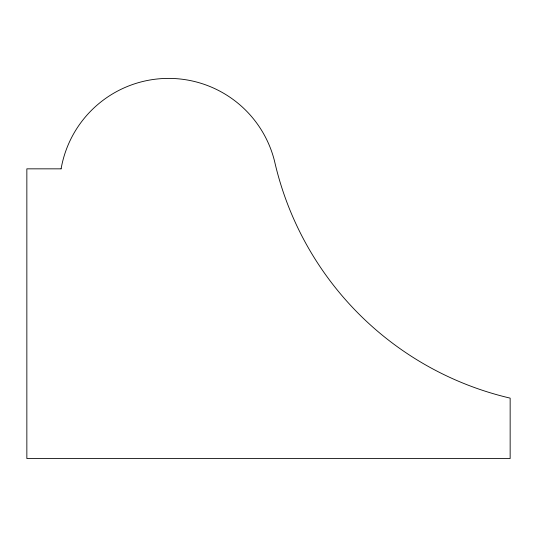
<?xml version="1.0" encoding="UTF-8"?>
<svg xmlns="http://www.w3.org/2000/svg" width="537" height="537" viewBox="0 0 537 537"><rect width="100%" height="100%" fill="white"/><g stroke="black" fill="none" stroke-linecap="round" stroke-linejoin="round"><path stroke-width="0.81" d="M61.097 168.84L26.85 168.84L26.85 458.538L510.15 458.538L510.15 398.125A315.145 315.145 0 0 1 274.575 161.308A109.145 109.145 0 0 0 61.097 168.84"/></g></svg>
